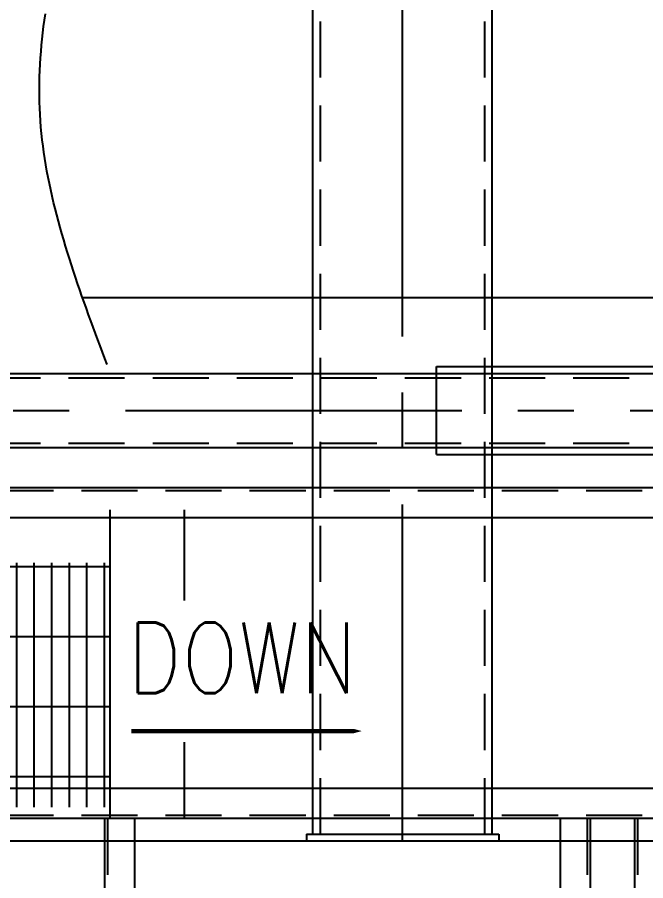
# Model space of a CAD drawing. Extents: x 0 to 68580, y 0 to 45720.
# Drawn here: x 42843 to 44267, y 10642 to 12599 of the extents above; entities that cross this region are included whole.
import ezdxf

# ---------------------------------------------------------------- set-up
doc = ezdxf.new("R2010")
doc.units = 0
doc.header["$LTSCALE"] = 40
doc.linetypes.add('CENTER2', pattern=[28.575, 19.05, -3.175, 3.175, -3.175])
doc.linetypes.add('HIDDEN2', pattern=[4.7625, 3.175, -1.5875])
doc.layers.get('0').update_dxf_attribs({"linetype": 'CONTINUOUS'})
doc.layers.get('DEFPOINTS').update_dxf_attribs({"linetype": 'CONTINUOUS'})
for name, color, linetype in [('EMS_DIM', 3, 'CONTINUOUS'), ('EMS_GRAY', 252, 'CONTINUOUS'), ('EMS_HATCH', 3, 'CONTINUOUS'), ('EMS_REV', 7, 'CONTINUOUS'), ('EMS_SHIPSTRUCTURE', 151, 'CONTINUOUS'), ('EMS_WALKWAY_PLATFORM', 2, 'CONTINUOUS'), ('WALWAYSTUFF', 2, 'CONTINUOUS')]:
    doc.layers.add(name, color=color, linetype=linetype)
doc.styles.add('EMS', font='Romans.shx', dxfattribs={"width": 0.85, "height": 240})
doc.styles.add('ROMANS', font='romans.shx', dxfattribs={"width": 0.8})
doc.dimstyles.get("Standard").update_dxf_attribs({"dimtxt": 0.125, "dimasz": 0.25, "dimexe": 0.18, "dimexo": 0.0625, "dimgap": 0.09, "dimtad": 0, "dimtih": 1, "dimtoh": 1, "dimzin": 12, "dimcen": 0.09, "dimclrd": 160, "dimclre": 160, "dimclrt": 200, "dimazin": 3, "dimtfac": 1, "dimtofl": 0, "dimtmove": 0, "dimatfit": 3})

# ---------------------------------------------------------------- blocks, each defined once
blk = doc.blocks.new('*X216')
at = {"color": 0}
for p, q in [((43053.5, 11353.8), (42359.9, 11353.8)), ((42365.8, 10809.2), (42365.8, 11362.7)), ((42405.5, 10809.2), (42405.5, 11362.7)), ((42445.2, 10809.2), (42445.2, 11362.7)), ((42484.8, 10809.2), (42484.8, 11362.7)), ((42524.5, 10809.2), (42524.5, 11362.7)), ((42564.2, 10809.2), (42564.2, 11362.7)), ((42603.9, 10809.2), (42603.9, 11362.7)), ((42643.6, 10809.2), (42643.6, 11362.7)), ((42683.3, 10809.2), (42683.3, 11362.7)), ((42723, 10809.2), (42723, 11362.7)), ((42762.7, 10809.2), (42762.7, 11362.7)), ((42802.3, 10809.2), (42802.3, 11362.7)), ((42842, 10809.2), (42842, 11362.7)), ((42881.7, 10809.2), (42881.7, 11362.7)), ((42921.4, 10809.2), (42921.4, 11362.7)), ((42961.1, 10809.2), (42961.1, 11362.7)), ((43000.8, 10809.2), (43000.8, 11362.7)), ((43040.5, 10809.2), (43040.5, 11362.7)), ((43053.5, 11195.1), (42359.9, 11195.1)), ((43053.5, 11036.3), (42359.9, 11036.3)), ((43053.5, 10877.6), (42359.9, 10877.6))]:
    blk.add_line(p, q, dxfattribs=at)
blk = doc.blocks.new('*U363')
at = {"layer": 'EMS_DIM', "color": 0, "style": 'EMS', "width": 0.85}
blk.add_text('2350', height=240, dxfattribs=at).set_placement((42157.7, 9488))
blk = doc.blocks.new('*D151')
at = {"layer": 'DEFPOINTS', "color": 0}
for p in [(43040.8, 10783), (42546.3, 8433), (43040.8, 8433)]:
    blk.add_point(p, dxfattribs=at)
at = {"layer": 'EMS_DIM', "color": 0}
for p, q in [((42853.3, 10783), (42433.8, 10783)), ((42546.3, 10543), (42546.3, 9840.5)), ((42546.3, 8673), (42546.3, 9375.5)), ((42853.3, 8433), (42433.8, 8433))]:
    blk.add_line(p, q, dxfattribs=at)
for points in [[(42506.3, 10543), (42586.3, 10543), (42546.3, 10783)], [(42506.3, 8673), (42586.3, 8673), (42546.3, 8433)]]:
    blk.add_solid(points, dxfattribs=at)
at = {"layer": 'EMS_REV'}
blk.add_blockref('*U363', (0, 0), dxfattribs=at)

msp = doc.modelspace()

# ---------------------------------------------------------------- linework, layer by layer
at = {"layer": 'EMS_GRAY'}
msp.add_line((42990.74, 11964.032), (46397.048, 11964.032), dxfattribs=at)
msp.add_polyline3d([(43046.4, 11812, 0), (43041.1, 11826.1, 0), (43035.9, 11840.3, 0), (43030.6, 11854.4, 0), (43025.4, 11868.5, 0), (43020.1, 11882.6, 0), (43014.9, 11896.8, 0), (43009.8, 11910.9, 0), (43004.6, 11925, 0), (42999.6, 11939.1, 0), (42994.5, 11953.3, 0), (42989.6, 11967.4, 0), (42984.7, 11981.5, 0), (42979.8, 11995.6, 0), (42975, 12009.8, 0), (42970.3, 12023.9, 0), (42965.7, 12038.1, 0), (42961.2, 12052.2, 0), (42956.8, 12066.3, 0), (42952.5, 12080.5, 0), (42948.2, 12094.6, 0), (42944.1, 12108.8, 0), (42940.1, 12123, 0), (42936.3, 12137.1, 0), (42932.5, 12151.3, 0), (42928.9, 12165.4, 0), (42925.5, 12179.6, 0), (42922.1, 12193.8, 0), (42919, 12208, 0), (42916, 12222.2, 0), (42913.1, 12236.3, 0), (42910.4, 12250.5, 0), (42907.9, 12264.7, 0), (42905.6, 12278.9, 0), (42903.5, 12293.1, 0), (42901.5, 12307.4, 0), (42899.7, 12321.6, 0), (42898.2, 12335.8, 0), (42896.8, 12350, 0), (42895.7, 12364.3, 0), (42894.8, 12378.5, 0), (42894.1, 12392.8, 0), (42893.6, 12407, 0), (42893.3, 12421.3, 0), (42893.2, 12435.5, 0), (42893.4, 12449.8, 0), (42893.7, 12464.1, 0), (42894.2, 12478.4, 0), (42894.9, 12492.7, 0), (42895.8, 12507, 0), (42896.9, 12521.3, 0), (42898.1, 12535.6, 0), (42899.5, 12549.9, 0), (42901.1, 12564.2, 0), (42902.8, 12578.5, 0), (42904.7, 12592.8, 0), (42906.7, 12607.2, 0)], dxfattribs=at)
at = {"layer": 'EMS_SHIPSTRUCTURE'}
for p, q in [((43512.869, 10748.032), (43512.869, 15618.032)), ((43918.869, 10748.032), (43918.869, 15618.032)), ((43792.453, 11808.032), (45774.023, 11808.032)), ((43792.453, 11608.032), (43792.453, 11808.032)), ((42387.791, 11792.032), (44792.686, 11792.032)), ((42387.791, 11624.032), (44792.686, 11624.032)), ((43792.453, 11608.032), (45774.023, 11608.032)), ((43497.869, 10748.032), (43933.869, 10748.032)), ((43497.869, 10748.032), (43497.869, 10733.032)), ((43933.869, 10748.032), (43933.869, 10733.032)), ((37127.437, 10733.032), (45480.767, 10733.032))]:
    msp.add_line(p, q, dxfattribs=at)
at = {"layer": 'EMS_SHIPSTRUCTURE', "linetype": 'HIDDEN2'}
for p, q in [((43529.869, 10748.032), (43529.869, 15618.032)), ((43901.869, 10748.032), (43901.869, 15618.032)), ((42387.791, 11782.032), (44792.686, 11782.032)), ((42387.791, 11634.032), (44792.686, 11634.032))]:
    msp.add_line(p, q, dxfattribs=at)
at = {"layer": 'EMS_SHIPSTRUCTURE', "linetype": 'CENTER2'}
for p, q in [((43715.869, 10733.032), (43715.869, 15633.032)), ((41944.937, 11708.032), (46316.406, 11708.032))]:
    msp.add_line(p, q, dxfattribs=at)
at = {"layer": 'EMS_WALKWAY_PLATFORM'}
for p, q in [((47115.864, 11533.032), (39297.661, 11533.032)), ((43053.046, 11483.032), (43053.046, 10783.032)), ((43220.866, 11483.032), (43220.866, 11277.279)), ((47053.094, 11465.032), (39297.661, 11465.032)), ((43220.866, 10956.399), (43220.866, 10783.032)), ((47053.094, 10851.032), (39297.661, 10851.032)), ((47122.864, 10783.032), (39297.661, 10783.032)), ((43040.767, 10783.032), (43040.767, 8433.032)), ((43108.767, 10783.032), (43108.767, 8501.032)), ((44072.767, 10783.032), (44072.767, 8501.032)), ((44140.767, 10783.032), (44140.767, 8433.032)), ((44240.767, 10783.032), (44240.767, 10083.032))]:
    msp.add_line(p, q, dxfattribs=at)
at = {"layer": 'EMS_WALKWAY_PLATFORM', "linetype": 'HIDDEN2'}
for p, q in [((47115.864, 11526.032), (39297.661, 11526.032)), ((47115.864, 10790.032), (39297.661, 10790.032)), ((43047.767, 10783.032), (43047.767, 8440.032)), ((44133.767, 10783.032), (44133.767, 8440.032)), ((44247.767, 10783.032), (44247.767, 10090.032))]:
    msp.add_line(p, q, dxfattribs=at)
at = {"layer": 'WALWAYSTUFF'}
msp.add_lwpolyline([(43623.558, 10981.471, 0, 100, 0), (43436.027, 10981.471, 10, 10, 0), (43101.535, 10981.471, 10, 10, 0)], format="xyseb", dxfattribs=at)

# ---------------------------------------------------------------- block references
at = {"layer": 'EMS_HATCH', "linetype": 'CONTINUOUS'}
msp.add_blockref('*X216', (0, 0), dxfattribs=at)

# ---------------------------------------------------------------- texts
at = {"layer": 'WALWAYSTUFF', "style": 'ROMANS', "width": 0.85}
msp.add_text('DOWN', height=160, dxfattribs=at).set_placement((43093.148, 11067.439))

# ---------------------------------------------------------------- dimensions: what is measured, and where the dimension line sits
at = {"layer": 'EMS_DIM'}
dim = msp.add_linear_dim(base=(42546.296, 8433.032), p1=(43040.767, 10783.032), p2=(43040.767, 8433.032), angle=90, dimstyle='Standard', dxfattribs=at)
dim.commit()
dim.dimension.update_dxf_attribs({"geometry": '*D151', "text_midpoint": (42546.296, 9608.032)})

doc.saveas('drawing.dxf')
